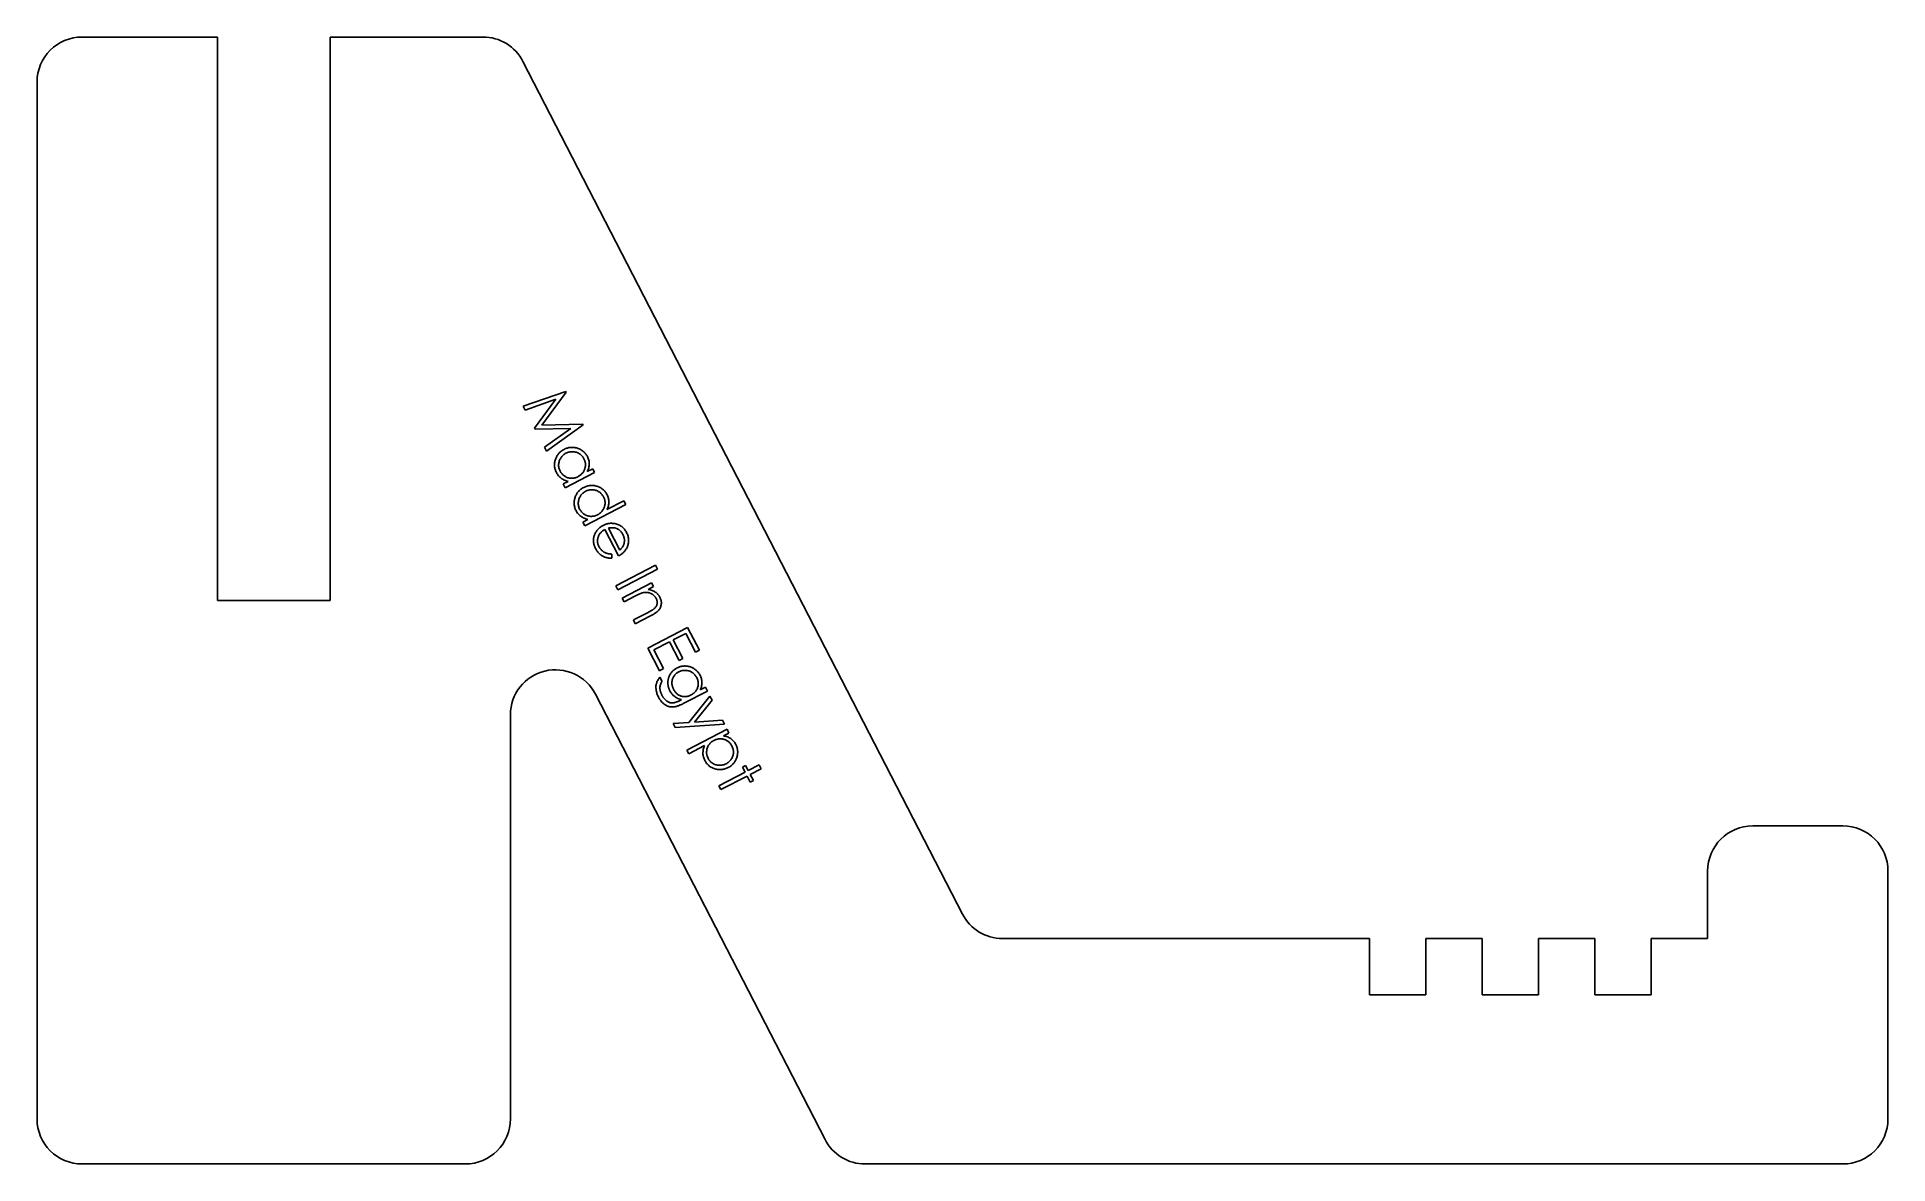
# Model space of a CAD drawing. Header units: millimetres. Extents: x -41.1 to 41.1, y -25 to 25.
import ezdxf

# ---------------------------------------------------------------- set-up
doc = ezdxf.new("R2010")
doc.units = ezdxf.units.MM

msp = doc.modelspace()

# ---------------------------------------------------------------- linework, layer by layer
at = {"color": 7, "linetype": 'Continuous', "lineweight": 25}
for p, q in [((-39.058, 25), (-33.058, 25)), ((-33.058, 25), (-33.058, 0)), ((-28.058, 25), (-21.277, 25)), ((-28.058, 25), (-28.058, 0)), ((-19.499, 23.916), (-0.001, -13.916)), ((-41.058, -23), (-41.058, 23)), ((-19.489, 8.618), (-17.592, 9.279)), ((-17.577, 9.25), (-18.656, 7.783)), ((-17.592, 9.279), (-17.577, 9.25)), ((-19.401, 8.447), (-19.489, 8.618)), ((-18.038, 8.933), (-19.401, 8.447)), ((-18.985, 7.642), (-18.038, 8.933)), ((-18.963, 7.597), (-18.985, 7.642)), ((-17.375, 7.625), (-18.963, 7.597)), ((-18.656, 7.783), (-16.838, 7.82)), ((-18.55, 6.799), (-17.375, 7.625)), ((-16.823, 7.791), (-18.46, 6.625)), ((-16.838, 7.82), (-16.823, 7.791)), ((-18.46, 6.625), (-18.55, 6.799)), ((-16.645, 5.722), (-16.404, 5.846)), ((-16.404, 5.846), (-16.319, 5.68)), ((-17.712, 5.171), (-17.487, 5.287)), ((-17.626, 5.005), (-17.712, 5.171)), ((-16.319, 5.68), (-17.626, 5.005)), ((-14.943, 4.252), (-16.756, 3.316)), ((-15.774, 4.033), (-15.029, 4.418)), ((-15.029, 4.418), (-14.943, 4.252)), ((-16.842, 3.482), (-16.617, 3.598)), ((-16.756, 3.316), (-16.842, 3.482)), ((-15.256, 1.98), (-15.863, 3.155)), ((-15.709, 3.213), (-15.206, 2.24)), ((-15.558, 2.058), (-15.56, 1.878)), ((-15.385, 0.653), (-13.617, 1.566)), ((-13.526, 1.389), (-15.294, 0.477)), ((-13.617, 1.566), (-13.526, 1.389)), ((-33.058, 0), (-28.058, 0)), ((-15.294, 0.477), (-15.385, 0.653)), ((-15.104, 0.109), (-13.796, 0.784)), ((-15.017, -0.059), (-15.104, 0.109)), ((-14.538, 0.188), (-15.017, -0.059)), ((-13.71, 0.616), (-13.944, 0.495)), ((-13.796, 0.784), (-13.71, 0.616)), ((-14.601, -0.865), (-13.978, -0.543)), ((-13.842, -0.684), (-14.515, -1.032)), ((-14.515, -1.032), (-14.601, -0.865)), ((-13.961, -2.108), (-12.193, -1.195)), ((-12.277, -1.462), (-12.829, -1.748)), ((-11.844, -2.298), (-12.277, -1.462)), ((-12.193, -1.195), (-11.67, -2.209)), ((-13.442, -3.114), (-13.961, -2.108)), ((-13.003, -1.837), (-13.696, -2.195)), ((-13.696, -2.195), (-13.268, -3.024)), ((-12.574, -2.666), (-13.003, -1.837)), ((-12.829, -1.748), (-12.401, -2.577)), ((-11.67, -2.209), (-11.844, -2.298)), ((-13.268, -3.024), (-13.442, -3.114)), ((-12.401, -2.577), (-12.574, -2.666)), ((-13.424, -3.404), (-13.33, -3.587)), ((-11.318, -4.022), (-12.361, -4.56)), ((-11.633, -3.97), (-11.406, -3.852)), ((-11.406, -3.852), (-11.318, -4.022)), ((-16.28, -4.158), (-6.097, -23.916)), ((-12.532, -4.434), (-12.465, -4.399)), ((-12.134, -5.411), (-11.203, -4.249)), ((-11.11, -4.427), (-11.886, -5.397)), ((-11.203, -4.249), (-11.11, -4.427)), ((-20.058, -23), (-20.058, -5.074)), ((-12.842, -5.456), (-12.134, -5.411)), ((-12.749, -5.634), (-12.842, -5.456)), ((-10.561, -5.492), (-12.749, -5.634)), ((-12.233, -6.636), (-10.447, -5.714)), ((-11.886, -5.397), (-10.653, -5.313)), ((-10.653, -5.313), (-10.561, -5.492)), ((-10.447, -5.714), (-10.361, -5.881)), ((-11.444, -6.44), (-12.147, -6.803)), ((-10.361, -5.881), (-10.601, -6.006)), ((-12.147, -6.803), (-12.233, -6.636)), ((-9.766, -7.39), (-9.622, -7.316)), ((-9.648, -7.62), (-9.766, -7.39)), ((-9.622, -7.316), (-9.503, -7.545)), ((-9.503, -7.545), (-9.018, -7.294)), ((-9.018, -7.294), (-8.93, -7.464)), ((-10.811, -8.22), (-9.648, -7.62)), ((-9.56, -7.789), (-10.724, -8.39)), ((-9.422, -8.056), (-9.56, -7.789)), ((-9.278, -7.981), (-9.422, -8.056)), ((-8.93, -7.464), (-9.416, -7.715)), ((-9.416, -7.715), (-9.278, -7.981)), ((-10.724, -8.39), (-10.811, -8.22)), ((39.058, -10), (35.058, -10)), ((33.058, -12), (33.058, -15)), ((41.058, -12), (41.058, -23)), ((18.058, -15), (1.777, -15)), ((18.058, -17.5), (18.058, -15)), ((23.058, -15), (20.558, -15)), ((20.558, -15), (20.558, -17.5)), ((23.058, -17.5), (23.058, -15)), ((25.558, -15), (25.558, -17.5)), ((28.058, -15), (25.558, -15)), ((28.058, -17.5), (28.058, -15)), ((30.558, -15), (30.558, -17.5)), ((33.058, -15), (30.558, -15)), ((20.558, -17.5), (18.058, -17.5)), ((25.558, -17.5), (23.058, -17.5)), ((30.558, -17.5), (28.058, -17.5)), ((-39.058, -25), (-22.058, -25)), ((39.058, -25), (-4.319, -25))]:
    msp.add_line(p, q, dxfattribs=at)
for centre, start, end in [((-39.058, 23), 90, 180), ((-21.277, 23), 27.26604, 90), ((-18.058, -5.074), 27.26604, 180), ((35.058, -12), 90, 180), ((39.058, -12), 0, 90), ((1.777, -13), 207.26604, 270), ((-39.058, -23), 180, 270), ((-22.058, -23), 270, 0), ((39.058, -23), 270, 0), ((-4.319, -23), 207.26604, 270)]:
    msp.add_arc(centre, 2, start, end, dxfattribs=at)
for points, knots in [([(-18.017, 5.679), (-18.028, 5.702), (-18.05, 5.748), (-18.074, 5.819), (-18.091, 5.89), (-18.101, 5.963), (-18.102, 6.036), (-18.097, 6.109), (-18.083, 6.184), (-18.062, 6.258), (-18.034, 6.33), (-18, 6.398), (-17.96, 6.462), (-17.914, 6.521), (-17.862, 6.575), (-17.805, 6.624), (-17.741, 6.668), (-17.695, 6.694), (-17.672, 6.706)], [0, 0, 0, 0, 0.063626, 0.125512, 0.186274, 0.246233, 0.306714, 0.367691, 0.429857, 0.494432, 0.559217, 0.621918, 0.684041, 0.745583, 0.807149, 0.869816, 0.933778, 1, 1, 1, 1]), ([(-17.672, 6.706), (-17.648, 6.718), (-17.602, 6.74), (-17.53, 6.765), (-17.458, 6.783), (-17.384, 6.793), (-17.311, 6.796), (-17.236, 6.791), (-17.161, 6.779), (-17.086, 6.759), (-17.013, 6.733), (-16.945, 6.7), (-16.881, 6.662), (-16.822, 6.618), (-16.769, 6.568), (-16.72, 6.513), (-16.676, 6.451), (-16.652, 6.407), (-16.639, 6.384)], [0, 0, 0, 0, 0.064997, 0.128226, 0.189967, 0.251178, 0.312198, 0.373969, 0.437127, 0.501946, 0.566765, 0.629811, 0.691239, 0.751948, 0.812536, 0.873689, 0.935817, 1, 1, 1, 1]), ([(-16.795, 6.287), (-16.808, 6.31), (-16.833, 6.354), (-16.881, 6.414), (-16.935, 6.467), (-16.997, 6.512), (-17.064, 6.549), (-17.136, 6.577), (-17.212, 6.594), (-17.29, 6.601), (-17.369, 6.6), (-17.446, 6.588), (-17.521, 6.567), (-17.567, 6.545), (-17.591, 6.534)], [0, 0, 0, 0, 0.084256, 0.165919, 0.247656, 0.330336, 0.413246, 0.495321, 0.578378, 0.664047, 0.74978, 0.832975, 0.916275, 1, 1, 1, 1]), ([(-17.591, 6.534), (-17.613, 6.521), (-17.658, 6.496), (-17.718, 6.448), (-17.772, 6.391), (-17.82, 6.327), (-17.859, 6.258), (-17.89, 6.186), (-17.909, 6.111), (-17.918, 6.035), (-17.918, 5.958), (-17.907, 5.883), (-17.887, 5.81), (-17.865, 5.765), (-17.854, 5.742)], [0, 0, 0, 0, 0.083288, 0.166165, 0.250047, 0.336616, 0.422892, 0.506331, 0.589478, 0.672801, 0.755911, 0.836836, 0.917814, 1, 1, 1, 1]), ([(-17.06, 5.494), (-17.041, 5.504), (-17.005, 5.524), (-16.955, 5.559), (-16.91, 5.597), (-16.87, 5.639), (-16.834, 5.683), (-16.804, 5.732), (-16.777, 5.784), (-16.756, 5.84), (-16.74, 5.896), (-16.73, 5.953), (-16.726, 6.01), (-16.728, 6.066), (-16.736, 6.122), (-16.749, 6.178), (-16.769, 6.233), (-16.786, 6.269), (-16.795, 6.287)], [0, 0, 0, 0, 0.067318, 0.132114, 0.195174, 0.256816, 0.318241, 0.379595, 0.442003, 0.505477, 0.568822, 0.630732, 0.690999, 0.751137, 0.811435, 0.872778, 0.935253, 1, 1, 1, 1]), ([(-16.639, 6.384), (-16.627, 6.358), (-16.601, 6.305), (-16.576, 6.223), (-16.56, 6.14), (-16.555, 6.057), (-16.562, 5.973), (-16.578, 5.889), (-16.606, 5.805), (-16.631, 5.75), (-16.645, 5.722)], [0, 0, 0, 0, 0.1286958, 0.252337, 0.373447, 0.4933121, 0.61445, 0.7375989, 0.8658206, 1, 1, 1, 1]), ([(-17.487, 5.287), (-17.517, 5.294), (-17.575, 5.308), (-17.658, 5.34), (-17.734, 5.378), (-17.804, 5.423), (-17.868, 5.476), (-17.925, 5.537), (-17.975, 5.604), (-18.003, 5.654), (-18.017, 5.679)], [0, 0, 0, 0, 0.1342064, 0.2628327, 0.3870821, 0.508947, 0.6298783, 0.7503723, 0.8733701, 1, 1, 1, 1]), ([(-17.854, 5.742), (-17.842, 5.719), (-17.817, 5.675), (-17.768, 5.615), (-17.713, 5.561), (-17.65, 5.515), (-17.583, 5.476), (-17.512, 5.447), (-17.438, 5.429), (-17.362, 5.421), (-17.285, 5.423), (-17.209, 5.436), (-17.133, 5.459), (-17.084, 5.482), (-17.06, 5.494)], [0, 0, 0, 0, 0.0830733, 0.1647917, 0.2475267, 0.332059, 0.4165594, 0.498493, 0.5798525, 0.661475, 0.7439754, 0.8267329, 0.9116722, 1, 1, 1, 1]), ([(-17.146, 3.99), (-17.158, 4.013), (-17.18, 4.059), (-17.204, 4.13), (-17.221, 4.201), (-17.23, 4.274), (-17.232, 4.347), (-17.226, 4.42), (-17.212, 4.495), (-17.191, 4.569), (-17.163, 4.641), (-17.13, 4.709), (-17.089, 4.773), (-17.044, 4.832), (-16.992, 4.886), (-16.934, 4.935), (-16.871, 4.979), (-16.825, 5.005), (-16.801, 5.017)], [0, 0, 0, 0, 0.063626, 0.125512, 0.186274, 0.246233, 0.306714, 0.367691, 0.429857, 0.494432, 0.559217, 0.621918, 0.684041, 0.745583, 0.807149, 0.869816, 0.933778, 1, 1, 1, 1]), ([(-16.801, 5.017), (-16.778, 5.029), (-16.732, 5.051), (-16.66, 5.076), (-16.587, 5.094), (-16.514, 5.104), (-16.44, 5.107), (-16.366, 5.102), (-16.291, 5.09), (-16.216, 5.07), (-16.143, 5.044), (-16.074, 5.011), (-16.011, 4.973), (-15.952, 4.929), (-15.898, 4.879), (-15.85, 4.824), (-15.806, 4.762), (-15.781, 4.718), (-15.769, 4.695)], [0, 0, 0, 0, 0.064997, 0.128226, 0.189967, 0.251178, 0.312198, 0.373969, 0.437127, 0.501946, 0.566765, 0.629811, 0.691239, 0.751948, 0.812536, 0.873689, 0.935817, 1, 1, 1, 1]), ([(-16.72, 4.845), (-16.743, 4.832), (-16.787, 4.807), (-16.848, 4.759), (-16.902, 4.702), (-16.949, 4.638), (-16.989, 4.569), (-17.019, 4.497), (-17.038, 4.422), (-17.048, 4.346), (-17.047, 4.269), (-17.036, 4.194), (-17.016, 4.121), (-16.995, 4.076), (-16.984, 4.053)], [0, 0, 0, 0, 0.083288, 0.166165, 0.250047, 0.336616, 0.422892, 0.506331, 0.589478, 0.672801, 0.755911, 0.836836, 0.917814, 1, 1, 1, 1]), ([(-15.924, 4.598), (-15.937, 4.621), (-15.962, 4.665), (-16.01, 4.725), (-16.065, 4.778), (-16.127, 4.823), (-16.194, 4.86), (-16.266, 4.888), (-16.341, 4.905), (-16.42, 4.912), (-16.498, 4.911), (-16.575, 4.899), (-16.65, 4.878), (-16.697, 4.856), (-16.72, 4.845)], [0, 0, 0, 0, 0.084256, 0.165919, 0.247656, 0.330336, 0.413246, 0.495321, 0.578378, 0.664047, 0.74978, 0.832975, 0.916275, 1, 1, 1, 1]), ([(-16.189, 3.805), (-16.171, 3.815), (-16.135, 3.835), (-16.085, 3.87), (-16.04, 3.908), (-16, 3.949), (-15.964, 3.994), (-15.933, 4.043), (-15.907, 4.095), (-15.886, 4.151), (-15.87, 4.207), (-15.86, 4.264), (-15.856, 4.321), (-15.857, 4.377), (-15.866, 4.433), (-15.879, 4.489), (-15.899, 4.544), (-15.916, 4.58), (-15.924, 4.598)], [0, 0, 0, 0, 0.067318, 0.132114, 0.195174, 0.256816, 0.318241, 0.379595, 0.442003, 0.505477, 0.568822, 0.630732, 0.690999, 0.751137, 0.811435, 0.872778, 0.935253, 1, 1, 1, 1]), ([(-15.769, 4.695), (-15.756, 4.669), (-15.731, 4.616), (-15.705, 4.534), (-15.69, 4.451), (-15.685, 4.368), (-15.691, 4.284), (-15.708, 4.2), (-15.735, 4.116), (-15.761, 4.061), (-15.774, 4.033)], [0, 0, 0, 0, 0.1286958, 0.252337, 0.373447, 0.4933121, 0.61445, 0.7375989, 0.8658206, 1, 1, 1, 1]), ([(-16.617, 3.598), (-16.646, 3.605), (-16.705, 3.619), (-16.787, 3.651), (-16.863, 3.689), (-16.934, 3.734), (-16.997, 3.787), (-17.054, 3.848), (-17.105, 3.915), (-17.132, 3.965), (-17.146, 3.99)], [0, 0, 0, 0, 0.1342064, 0.2628327, 0.3870821, 0.508947, 0.6298783, 0.7503723, 0.8733701, 1, 1, 1, 1]), ([(-16.984, 4.053), (-16.971, 4.03), (-16.946, 3.986), (-16.898, 3.926), (-16.843, 3.872), (-16.78, 3.826), (-16.712, 3.787), (-16.641, 3.758), (-16.567, 3.74), (-16.492, 3.732), (-16.415, 3.734), (-16.338, 3.747), (-16.262, 3.77), (-16.214, 3.793), (-16.189, 3.805)], [0, 0, 0, 0, 0.0830733, 0.1647917, 0.2475267, 0.332059, 0.4165594, 0.498493, 0.5798525, 0.661475, 0.7439754, 0.8267329, 0.9116722, 1, 1, 1, 1]), ([(-16.275, 2.3), (-16.288, 2.326), (-16.313, 2.377), (-16.341, 2.456), (-16.36, 2.534), (-16.371, 2.611), (-16.373, 2.687), (-16.366, 2.762), (-16.35, 2.836), (-16.325, 2.909), (-16.293, 2.978), (-16.257, 3.043), (-16.217, 3.104), (-16.171, 3.159), (-16.121, 3.21), (-16.066, 3.257), (-16.007, 3.298), (-15.964, 3.321), (-15.943, 3.333)], [0, 0, 0, 0, 0.072062, 0.140755, 0.206718, 0.27034, 0.332405, 0.394052, 0.456202, 0.51935, 0.582422, 0.643589, 0.703549, 0.762419, 0.821234, 0.880019, 0.939533, 1, 1, 1, 1]), ([(-15.943, 3.333), (-15.922, 3.343), (-15.881, 3.363), (-15.817, 3.387), (-15.753, 3.405), (-15.688, 3.417), (-15.622, 3.425), (-15.555, 3.425), (-15.488, 3.421), (-15.443, 3.413), (-15.42, 3.409)], [0, 0, 0, 0, 0.128222, 0.253781, 0.377516, 0.501038, 0.623043, 0.746633, 0.87197, 1, 1, 1, 1]), ([(-15.42, 3.409), (-15.392, 3.403), (-15.337, 3.391), (-15.258, 3.362), (-15.184, 3.326), (-15.117, 3.28), (-15.055, 3.227), (-14.998, 3.166), (-14.948, 3.096), (-14.92, 3.045), (-14.905, 3.02)], [0, 0, 0, 0, 0.1291868, 0.2532442, 0.3748856, 0.4955877, 0.6159964, 0.7395312, 0.8671218, 1, 1, 1, 1]), ([(-15.863, 3.155), (-15.881, 3.145), (-15.917, 3.125), (-15.966, 3.089), (-16.011, 3.051), (-16.051, 3.01), (-16.086, 2.966), (-16.117, 2.919), (-16.142, 2.869), (-16.163, 2.817), (-16.179, 2.763), (-16.188, 2.709), (-16.193, 2.656), (-16.192, 2.603), (-16.184, 2.55), (-16.172, 2.497), (-16.153, 2.445), (-16.137, 2.411), (-16.129, 2.394)], [0, 0, 0, 0, 0.069903, 0.137273, 0.202355, 0.265985, 0.32811, 0.390259, 0.452216, 0.515, 0.577168, 0.637809, 0.697257, 0.756072, 0.815417, 0.875383, 0.936811, 1, 1, 1, 1]), ([(-15.359, 3.2), (-15.371, 3.204), (-15.396, 3.213), (-15.435, 3.222), (-15.476, 3.228), (-15.518, 3.231), (-15.563, 3.232), (-15.61, 3.229), (-15.659, 3.223), (-15.692, 3.217), (-15.709, 3.213)], [0, 0, 0, 0, 0.1083976, 0.2211756, 0.3366894, 0.4580755, 0.5836541, 0.7162519, 0.8541861, 1, 1, 1, 1]), ([(-15.065, 2.934), (-15.074, 2.949), (-15.09, 2.98), (-15.12, 3.023), (-15.152, 3.062), (-15.188, 3.097), (-15.226, 3.129), (-15.267, 3.157), (-15.312, 3.181), (-15.343, 3.194), (-15.359, 3.2)], [0, 0, 0, 0, 0.1302738, 0.2580146, 0.3826415, 0.504678, 0.626527, 0.7487904, 0.873226, 1, 1, 1, 1]), ([(-15.206, 2.24), (-15.188, 2.257), (-15.152, 2.289), (-15.107, 2.342), (-15.069, 2.394), (-15.041, 2.448), (-15.02, 2.503), (-15.006, 2.561), (-14.999, 2.623), (-14.998, 2.686), (-15.004, 2.751), (-15.017, 2.814), (-15.037, 2.875), (-15.056, 2.914), (-15.065, 2.934)], [0, 0, 0, 0, 0.097628, 0.187339, 0.270286, 0.348104, 0.423753, 0.501322, 0.580523, 0.663862, 0.748597, 0.832048, 0.915387, 1, 1, 1, 1]), ([(-14.905, 3.02), (-14.892, 2.992), (-14.866, 2.938), (-14.838, 2.854), (-14.819, 2.77), (-14.812, 2.686), (-14.814, 2.603), (-14.827, 2.519), (-14.849, 2.436), (-14.872, 2.382), (-14.883, 2.355)], [0, 0, 0, 0, 0.132774, 0.260203, 0.383771, 0.505047, 0.625274, 0.746807, 0.871474, 1, 1, 1, 1]), ([(-15.56, 1.878), (-15.588, 1.878), (-15.642, 1.879), (-15.721, 1.887), (-15.795, 1.902), (-15.864, 1.923), (-15.928, 1.95), (-15.989, 1.983), (-16.045, 2.02), (-16.099, 2.063), (-16.149, 2.113), (-16.195, 2.169), (-16.238, 2.231), (-16.263, 2.277), (-16.275, 2.3)], [0, 0, 0, 0, 0.095207, 0.185406, 0.270409, 0.351782, 0.430337, 0.507735, 0.585266, 0.662983, 0.742501, 0.824347, 0.910097, 1, 1, 1, 1]), ([(-16.129, 2.394), (-16.12, 2.377), (-16.102, 2.345), (-16.07, 2.3), (-16.034, 2.256), (-15.995, 2.217), (-15.953, 2.182), (-15.909, 2.151), (-15.864, 2.125), (-15.818, 2.103), (-15.765, 2.087), (-15.705, 2.073), (-15.635, 2.064), (-15.585, 2.06), (-15.558, 2.058)], [0, 0, 0, 0, 0.0799736, 0.1594655, 0.2393731, 0.3197578, 0.3992248, 0.475047, 0.5486118, 0.6200302, 0.6961064, 0.7849731, 0.8859006, 1, 1, 1, 1]), ([(-14.883, 2.355), (-14.893, 2.336), (-14.911, 2.297), (-14.946, 2.243), (-14.985, 2.192), (-15.029, 2.143), (-15.078, 2.097), (-15.133, 2.055), (-15.192, 2.015), (-15.234, 1.992), (-15.256, 1.98)], [0, 0, 0, 0, 0.119086, 0.237747, 0.357655, 0.478237, 0.602977, 0.730646, 0.863088, 1, 1, 1, 1]), ([(-14.17, 0.348), (-14.179, 0.345), (-14.201, 0.339), (-14.235, 0.327), (-14.275, 0.313), (-14.318, 0.294), (-14.366, 0.272), (-14.42, 0.248), (-14.477, 0.219), (-14.517, 0.199), (-14.538, 0.188)], [0, 0, 0, 0, 0.076401, 0.166858, 0.271262, 0.389178, 0.520332, 0.666586, 0.826606, 1, 1, 1, 1]), ([(-13.595, 0.096), (-13.602, 0.109), (-13.615, 0.133), (-13.639, 0.167), (-13.665, 0.2), (-13.695, 0.229), (-13.727, 0.255), (-13.761, 0.279), (-13.798, 0.3), (-13.837, 0.318), (-13.878, 0.334), (-13.919, 0.346), (-13.96, 0.354), (-14.002, 0.36), (-14.044, 0.362), (-14.086, 0.361), (-14.128, 0.356), (-14.156, 0.35), (-14.17, 0.348)], [0, 0, 0, 0, 0.063093, 0.124579, 0.185372, 0.246721, 0.307514, 0.369, 0.432093, 0.496963, 0.561856, 0.625036, 0.687623, 0.749982, 0.811854, 0.873681, 0.936483, 1, 1, 1, 1]), ([(-13.944, 0.495), (-13.914, 0.489), (-13.855, 0.478), (-13.772, 0.451), (-13.696, 0.418), (-13.627, 0.377), (-13.564, 0.329), (-13.51, 0.274), (-13.461, 0.212), (-13.436, 0.166), (-13.423, 0.143)], [0, 0, 0, 0, 0.140998, 0.273385, 0.400142, 0.521857, 0.641133, 0.759008, 0.878284, 1, 1, 1, 1]), ([(-13.423, 0.143), (-13.411, 0.119), (-13.389, 0.071), (-13.368, -0.004), (-13.359, -0.08), (-13.361, -0.156), (-13.374, -0.23), (-13.397, -0.301), (-13.431, -0.367), (-13.468, -0.419), (-13.505, -0.459), (-13.537, -0.489), (-13.575, -0.521), (-13.618, -0.553), (-13.667, -0.585), (-13.72, -0.618), (-13.779, -0.652), (-13.82, -0.673), (-13.842, -0.684)], [0, 0, 0, 0, 0.076078, 0.148945, 0.220763, 0.292464, 0.363654, 0.433201, 0.503407, 0.575167, 0.613554, 0.655671, 0.701987, 0.752645, 0.807857, 0.867103, 0.931301, 1, 1, 1, 1]), ([(-13.686, -0.368), (-13.668, -0.352), (-13.634, -0.321), (-13.593, -0.268), (-13.564, -0.212), (-13.547, -0.154), (-13.541, -0.094), (-13.547, -0.031), (-13.565, 0.033), (-13.585, 0.075), (-13.595, 0.096)], [0, 0, 0, 0, 0.138445, 0.265346, 0.384735, 0.499309, 0.615102, 0.733977, 0.861419, 1, 1, 1, 1]), ([(-13.978, -0.543), (-13.96, -0.533), (-13.925, -0.516), (-13.876, -0.489), (-13.832, -0.464), (-13.793, -0.441), (-13.759, -0.421), (-13.73, -0.401), (-13.706, -0.385), (-13.692, -0.373), (-13.686, -0.368)], [0, 0, 0, 0, 0.178774, 0.34184, 0.490284, 0.622549, 0.739692, 0.841421, 0.928201, 1, 1, 1, 1]), ([(-12.984, -4.005), (-12.991, -3.99), (-13.006, -3.96), (-13.024, -3.913), (-13.04, -3.866), (-13.052, -3.818), (-13.061, -3.77), (-13.067, -3.72), (-13.07, -3.67), (-13.069, -3.62), (-13.066, -3.569), (-13.059, -3.52), (-13.05, -3.471), (-13.037, -3.424), (-13.021, -3.379), (-13.002, -3.334), (-12.98, -3.291), (-12.955, -3.249), (-12.927, -3.21), (-12.897, -3.172), (-12.864, -3.136), (-12.829, -3.103), (-12.792, -3.071), (-12.752, -3.042), (-12.71, -3.015), (-12.681, -2.999), (-12.666, -2.991)], [0, 0, 0, 0, 0.04244, 0.084728, 0.12652, 0.168108, 0.209846, 0.251836, 0.294261, 0.3373, 0.380106, 0.422475, 0.463945, 0.505049, 0.545879, 0.586415, 0.627486, 0.66869, 0.710055, 0.750806, 0.791586, 0.832812, 0.873685, 0.915168, 0.957376, 1, 1, 1, 1]), ([(-12.587, -3.165), (-12.605, -3.175), (-12.639, -3.193), (-12.686, -3.226), (-12.728, -3.262), (-12.766, -3.302), (-12.799, -3.345), (-12.827, -3.391), (-12.851, -3.441), (-12.869, -3.493), (-12.883, -3.547), (-12.891, -3.602), (-12.893, -3.658), (-12.89, -3.714), (-12.88, -3.77), (-12.864, -3.826), (-12.844, -3.884), (-12.825, -3.921), (-12.816, -3.94)], [0, 0, 0, 0, 0.065183, 0.128384, 0.189559, 0.249628, 0.309261, 0.368815, 0.42916, 0.490726, 0.552738, 0.613545, 0.67463, 0.736246, 0.79908, 0.86325, 0.930144, 1, 1, 1, 1]), ([(-12.666, -2.991), (-12.651, -2.984), (-12.621, -2.969), (-12.575, -2.95), (-12.527, -2.935), (-12.48, -2.923), (-12.431, -2.914), (-12.382, -2.908), (-12.332, -2.905), (-12.282, -2.906), (-12.231, -2.91), (-12.182, -2.918), (-12.133, -2.927), (-12.085, -2.941), (-12.039, -2.958), (-11.993, -2.978), (-11.948, -3.001), (-11.904, -3.028), (-11.862, -3.056), (-11.823, -3.088), (-11.786, -3.121), (-11.751, -3.156), (-11.719, -3.193), (-11.69, -3.232), (-11.663, -3.273), (-11.648, -3.302), (-11.64, -3.317)], [0, 0, 0, 0, 0.0422806, 0.0842317, 0.1254643, 0.1670064, 0.2078984, 0.2493918, 0.2910203, 0.3332583, 0.3756239, 0.4172902, 0.4587036, 0.5001861, 0.5418524, 0.5835766, 0.6258519, 0.6685621, 0.7112354, 0.7534801, 0.7947876, 0.8357907, 0.8769087, 0.917868, 0.9585893, 1, 1, 1, 1]), ([(-11.791, -3.422), (-11.804, -3.399), (-11.829, -3.354), (-11.878, -3.292), (-11.934, -3.238), (-11.996, -3.191), (-12.064, -3.153), (-12.135, -3.124), (-12.21, -3.105), (-12.288, -3.097), (-12.365, -3.099), (-12.442, -3.11), (-12.517, -3.132), (-12.564, -3.154), (-12.587, -3.165)], [0, 0, 0, 0, 0.085055, 0.168355, 0.251394, 0.335271, 0.418873, 0.500904, 0.58332, 0.666827, 0.750291, 0.832963, 0.915447, 1, 1, 1, 1]), ([(-13.484, -4.291), (-13.498, -4.263), (-13.524, -4.209), (-13.556, -4.126), (-13.579, -4.045), (-13.594, -3.965), (-13.601, -3.888), (-13.602, -3.815), (-13.594, -3.745), (-13.579, -3.679), (-13.555, -3.613), (-13.521, -3.545), (-13.477, -3.475), (-13.443, -3.428), (-13.424, -3.404)], [0, 0, 0, 0, 0.097369, 0.189889, 0.278943, 0.364322, 0.446086, 0.522856, 0.595849, 0.665849, 0.737637, 0.817243, 0.903986, 1, 1, 1, 1]), ([(-13.33, -3.587), (-13.344, -3.61), (-13.371, -3.656), (-13.401, -3.729), (-13.418, -3.803), (-13.424, -3.866), (-13.422, -3.917), (-13.419, -3.955), (-13.412, -3.995), (-13.402, -4.035), (-13.39, -4.076), (-13.374, -4.118), (-13.356, -4.16), (-13.342, -4.188), (-13.335, -4.203)], [0, 0, 0, 0, 0.125919, 0.245485, 0.362166, 0.477304, 0.535924, 0.595391, 0.657343, 0.720769, 0.786518, 0.854807, 0.926073, 1, 1, 1, 1]), ([(-12.465, -4.399), (-12.492, -4.392), (-12.547, -4.38), (-12.626, -4.35), (-12.7, -4.311), (-12.77, -4.263), (-12.834, -4.209), (-12.891, -4.147), (-12.942, -4.079), (-12.97, -4.029), (-12.984, -4.005)], [0, 0, 0, 0, 0.126233, 0.250153, 0.374262, 0.499173, 0.624323, 0.748345, 0.873237, 1, 1, 1, 1]), ([(-12.816, -3.94), (-12.806, -3.958), (-12.786, -3.995), (-12.752, -4.045), (-12.714, -4.091), (-12.674, -4.131), (-12.631, -4.167), (-12.585, -4.197), (-12.536, -4.222), (-12.484, -4.242), (-12.431, -4.256), (-12.377, -4.265), (-12.322, -4.268), (-12.267, -4.264), (-12.212, -4.255), (-12.156, -4.24), (-12.1, -4.22), (-12.063, -4.202), (-12.044, -4.192)], [0, 0, 0, 0, 0.069425, 0.136237, 0.200332, 0.262269, 0.322944, 0.382708, 0.442643, 0.503236, 0.563581, 0.622984, 0.682626, 0.742292, 0.803564, 0.866561, 0.931817, 1, 1, 1, 1]), ([(-12.044, -4.192), (-12.021, -4.179), (-11.975, -4.153), (-11.912, -4.106), (-11.859, -4.052), (-11.813, -3.993), (-11.776, -3.929), (-11.75, -3.86), (-11.732, -3.788), (-11.725, -3.713), (-11.726, -3.638), (-11.738, -3.563), (-11.758, -3.491), (-11.78, -3.445), (-11.791, -3.422)], [0, 0, 0, 0, 0.089468, 0.175043, 0.258268, 0.340659, 0.422104, 0.502955, 0.584086, 0.667254, 0.7509, 0.833756, 0.915808, 1, 1, 1, 1]), ([(-11.64, -3.317), (-11.628, -3.341), (-11.605, -3.39), (-11.58, -3.465), (-11.565, -3.543), (-11.558, -3.622), (-11.561, -3.704), (-11.574, -3.79), (-11.598, -3.88), (-11.621, -3.939), (-11.633, -3.97)], [0, 0, 0, 0, 0.1201339, 0.2374202, 0.3534987, 0.47006, 0.589812, 0.717515, 0.8536105, 1, 1, 1, 1]), ([(-12.788, -4.72), (-12.806, -4.721), (-12.841, -4.725), (-12.893, -4.725), (-12.944, -4.721), (-12.994, -4.713), (-13.044, -4.699), (-13.092, -4.682), (-13.139, -4.66), (-13.185, -4.634), (-13.229, -4.604), (-13.272, -4.57), (-13.313, -4.532), (-13.351, -4.491), (-13.388, -4.446), (-13.422, -4.398), (-13.455, -4.346), (-13.474, -4.309), (-13.484, -4.291)], [0, 0, 0, 0, 0.060658, 0.120192, 0.179024, 0.237069, 0.294945, 0.35332, 0.41233, 0.472824, 0.53417, 0.596391, 0.659265, 0.723743, 0.789473, 0.857454, 0.927453, 1, 1, 1, 1]), ([(-13.335, -4.203), (-13.327, -4.217), (-13.313, -4.244), (-13.289, -4.283), (-13.264, -4.319), (-13.237, -4.353), (-13.21, -4.384), (-13.182, -4.412), (-13.152, -4.437), (-13.112, -4.467), (-13.06, -4.498), (-12.997, -4.525), (-12.934, -4.541), (-12.882, -4.546), (-12.838, -4.544), (-12.803, -4.539), (-12.765, -4.53), (-12.724, -4.517), (-12.68, -4.502), (-12.633, -4.482), (-12.583, -4.459), (-12.549, -4.442), (-12.532, -4.434)], [0, 0, 0, 0, 0.049211, 0.096538, 0.141886, 0.186214, 0.22884, 0.270212, 0.310538, 0.35029, 0.425652, 0.495938, 0.562361, 0.626526, 0.660177, 0.697089, 0.737551, 0.781787, 0.830215, 0.88269, 0.939319, 1, 1, 1, 1]), ([(-12.361, -4.56), (-12.383, -4.571), (-12.426, -4.593), (-12.489, -4.623), (-12.548, -4.648), (-12.603, -4.671), (-12.655, -4.689), (-12.703, -4.703), (-12.746, -4.714), (-12.775, -4.718), (-12.788, -4.72)], [0, 0, 0, 0, 0.163363, 0.315042, 0.455954, 0.585777, 0.705172, 0.813571, 0.911499, 1, 1, 1, 1]), ([(-11.432, -7.098), (-11.444, -7.072), (-11.469, -7.021), (-11.494, -6.94), (-11.51, -6.859), (-11.517, -6.777), (-11.513, -6.694), (-11.5, -6.609), (-11.477, -6.524), (-11.455, -6.469), (-11.444, -6.44)], [0, 0, 0, 0, 0.126448, 0.249475, 0.370092, 0.490523, 0.612467, 0.736905, 0.865539, 1, 1, 1, 1]), ([(-11.028, -6.211), (-11.052, -6.224), (-11.099, -6.25), (-11.162, -6.299), (-11.217, -6.354), (-11.263, -6.415), (-11.301, -6.481), (-11.329, -6.552), (-11.346, -6.626), (-11.354, -6.704), (-11.352, -6.783), (-11.34, -6.859), (-11.319, -6.933), (-11.297, -6.979), (-11.286, -7.003)], [0, 0, 0, 0, 0.088136, 0.172989, 0.25591, 0.338345, 0.420003, 0.500702, 0.583106, 0.667574, 0.752534, 0.835038, 0.917177, 1, 1, 1, 1]), ([(-10.228, -6.454), (-10.238, -6.436), (-10.257, -6.401), (-10.291, -6.353), (-10.329, -6.31), (-10.37, -6.271), (-10.415, -6.238), (-10.463, -6.208), (-10.516, -6.183), (-10.571, -6.163), (-10.628, -6.148), (-10.686, -6.14), (-10.743, -6.136), (-10.8, -6.139), (-10.858, -6.148), (-10.915, -6.163), (-10.972, -6.183), (-11.009, -6.201), (-11.028, -6.211)], [0, 0, 0, 0, 0.06482, 0.127369, 0.188852, 0.249001, 0.309119, 0.369435, 0.431282, 0.494715, 0.558144, 0.620273, 0.681775, 0.742826, 0.804955, 0.867968, 0.932758, 1, 1, 1, 1]), ([(-10.601, -6.006), (-10.571, -6.011), (-10.511, -6.022), (-10.426, -6.049), (-10.348, -6.084), (-10.276, -6.127), (-10.211, -6.179), (-10.153, -6.239), (-10.101, -6.307), (-10.073, -6.357), (-10.059, -6.383)], [0, 0, 0, 0, 0.134948, 0.263934, 0.387812, 0.508622, 0.62846, 0.748772, 0.872294, 1, 1, 1, 1]), ([(-10.488, -7.246), (-10.465, -7.233), (-10.421, -7.207), (-10.36, -7.159), (-10.306, -7.103), (-10.259, -7.04), (-10.22, -6.971), (-10.19, -6.9), (-10.17, -6.825), (-10.162, -6.749), (-10.163, -6.673), (-10.174, -6.598), (-10.195, -6.524), (-10.217, -6.477), (-10.228, -6.454)], [0, 0, 0, 0, 0.08389, 0.166774, 0.250652, 0.336017, 0.42171, 0.50459, 0.586906, 0.669703, 0.752394, 0.833817, 0.915874, 1, 1, 1, 1]), ([(-10.059, -6.383), (-10.048, -6.406), (-10.026, -6.452), (-10.001, -6.523), (-9.984, -6.595), (-9.975, -6.667), (-9.973, -6.741), (-9.978, -6.815), (-9.992, -6.89), (-10.013, -6.964), (-10.039, -7.037), (-10.073, -7.105), (-10.112, -7.169), (-10.157, -7.227), (-10.208, -7.281), (-10.264, -7.331), (-10.326, -7.375), (-10.371, -7.399), (-10.394, -7.412)], [0, 0, 0, 0, 0.064097, 0.126571, 0.187493, 0.247984, 0.308966, 0.370436, 0.433034, 0.498011, 0.562731, 0.626048, 0.687807, 0.74884, 0.810111, 0.871969, 0.93509, 1, 1, 1, 1]), ([(-10.394, -7.412), (-10.418, -7.423), (-10.465, -7.446), (-10.538, -7.472), (-10.612, -7.491), (-10.686, -7.501), (-10.761, -7.505), (-10.836, -7.5), (-10.911, -7.488), (-10.986, -7.469), (-11.058, -7.443), (-11.127, -7.412), (-11.191, -7.374), (-11.249, -7.33), (-11.303, -7.281), (-11.351, -7.225), (-11.395, -7.164), (-11.419, -7.12), (-11.432, -7.098)], [0, 0, 0, 0, 0.066145, 0.13003, 0.192711, 0.25444, 0.315966, 0.37786, 0.441101, 0.505555, 0.570065, 0.632336, 0.693407, 0.753665, 0.813863, 0.874361, 0.9363, 1, 1, 1, 1]), ([(-11.286, -7.003), (-11.274, -7.025), (-11.249, -7.068), (-11.201, -7.126), (-11.147, -7.179), (-11.085, -7.223), (-11.017, -7.26), (-10.945, -7.288), (-10.868, -7.305), (-10.789, -7.313), (-10.71, -7.311), (-10.632, -7.299), (-10.558, -7.278), (-10.511, -7.256), (-10.488, -7.246)], [0, 0, 0, 0, 0.081451, 0.162189, 0.243103, 0.32597, 0.409733, 0.492709, 0.576702, 0.662939, 0.749633, 0.833778, 0.916753, 1, 1, 1, 1])]:
    msp.add_open_spline(points, degree=3, knots=knots, dxfattribs=at)

doc.saveas('drawing.dxf')
